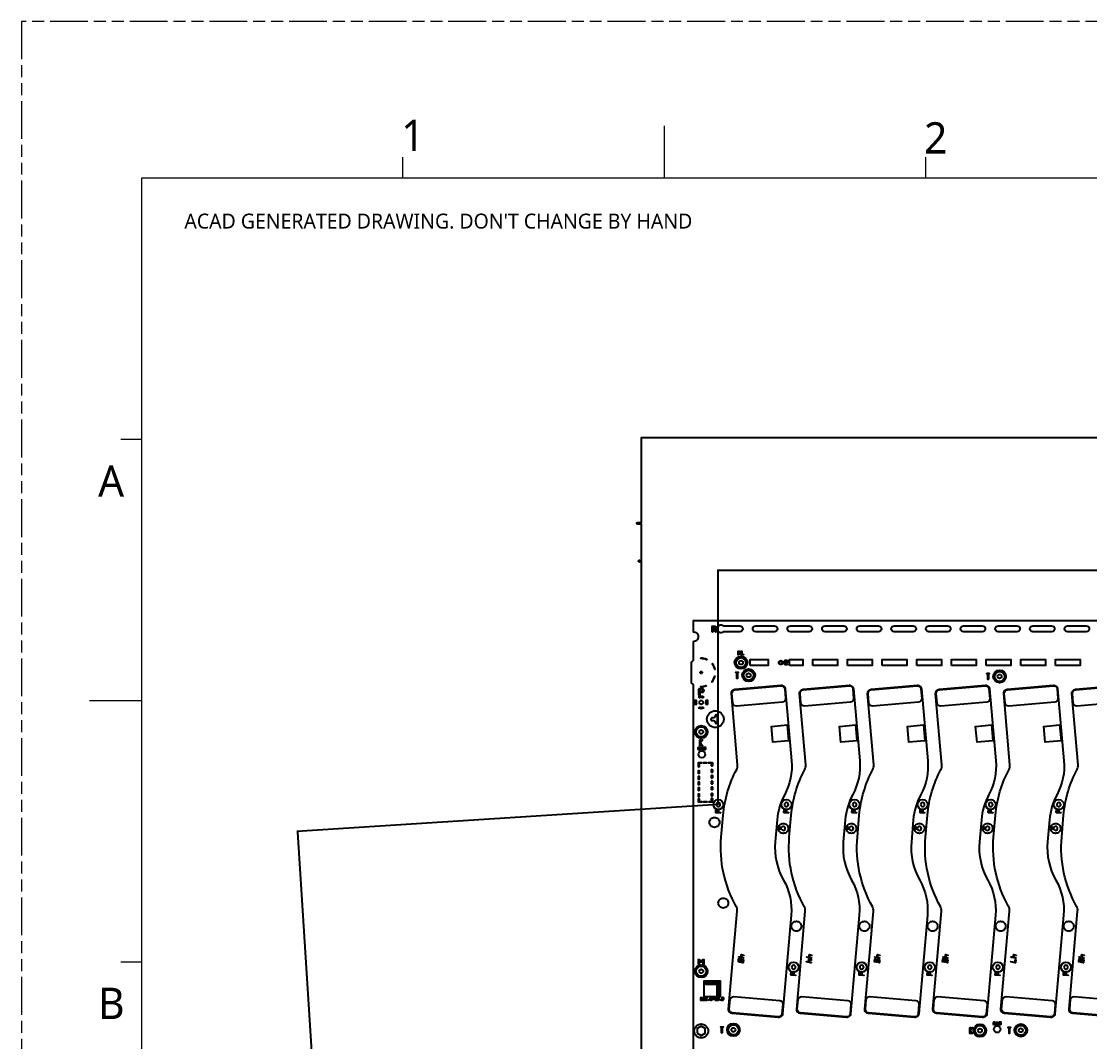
# Model space of a CAD drawing. Extents: x 2864 to 3941, y 2420 to 3182.
# Drawn here: x 2864.4 to 3132.7, y 2925.6 to 3181.8 of the extents above; entities that cross this region are included whole.
import ezdxf

# ---------------------------------------------------------------- set-up
doc = ezdxf.new("R2010")
doc.units = 0
doc.linetypes.add('PHANTOM', pattern=[29.5, 9.5, -1.5, 3, -1.5, 3, -1.5, 9.5])
doc.layers.get('0').update_dxf_attribs({"lineweight": 0})
doc.layers.get('Defpoints').update_dxf_attribs({"lineweight": 0})
for name, color, linetype in [('barcode-t', 6, 'Continuous'), ('OUTLINE', 1, 'Continuous'), ('susa-t', 2, 'Continuous'), ('ttr1_panel', 255, 'Continuous'), ('鵬鼎', 5, 'Continuous')]:
    doc.layers.add(name, color=color, linetype=linetype)
doc.layers.add('備註', color=1, linetype='Continuous', lineweight=0)
doc.layers.add('尺寸線', color=3, linetype='Continuous', lineweight=0)
doc.styles.get("Standard").update_dxf_attribs({"font": 'simplex.shx', "height": 2.7})
doc.dimstyles.get("Standard").update_dxf_attribs({"dimtxt": 6, "dimasz": 0.18, "dimexe": 0.18, "dimexo": 0.0625, "dimgap": 0.09, "dimtad": 0, "dimtih": 1, "dimtoh": 1, "dimdec": 4, "dimzin": 0, "dimdsep": 46, "dimtxsty": 'Standard', "dimcen": 0.09, "dimadec": 0, "dimazin": 0, "dimtfac": 1, "dimtdec": 4, "dimtofl": 0, "dimtmove": 0, "dimatfit": 3, "dimfxl": 0, "dimtolj": 1, "dimtzin": 0, "dimarcsym": 0})

# ---------------------------------------------------------------- blocks, each defined once
blk = doc.blocks.new('*D1')
at = {"layer": 'Defpoints', "color": 0, "linetype": 'Continuous'}
for p in [(3039.46, 2985.09), (2933.79, 2978.33), (3058.56, 2686.4)]:
    blk.add_point(p, dxfattribs=at)
at = {"layer": '尺寸線', "color": 0, "linetype": 'Continuous', "lineweight": -2}
for p, q in [((3039.4, 2985.08), (2933.61, 2978.32)), ((2933.8, 2978.15), (2942.21, 2846.63)), ((2952.88, 2679.82), (2942.4, 2843.75)), ((3058.5, 2686.39), (2952.71, 2679.63))]:
    blk.add_line(p, q, dxfattribs=at)
at = {"layer": '尺寸線', "color": 0, "linetype": 'Continuous'}
for points in [[(2933.83, 2978.16), (2933.77, 2978.15), (2933.79, 2978.33)], [(2952.85, 2679.82), (2952.91, 2679.82), (2952.89, 2679.64)]]:
    blk.add_solid(points, dxfattribs=at)
at = {"layer": '尺寸線', "color": 0, "linetype": 'Continuous', "insert": (2942.3, 2845.19), "char_height": 2.7, "attachment_point": 5}
blk.add_mtext('\\A1;299.3021', dxfattribs=at)
blk = doc.blocks.new('*D7')
at = {"layer": 'Defpoints', "color": 0, "linetype": 'Continuous'}
for p in [(3261.76, 3043.94), (3039.46, 2985.09), (3261.76, 2985.09)]:
    blk.add_point(p, dxfattribs=at)
at = {"layer": '尺寸線', "color": 0, "linetype": 'Continuous', "lineweight": -2}
for p, q in [((3039.46, 2985.15), (3039.46, 3044.12)), ((3039.64, 3043.94), (3141.27, 3043.94)), ((3261.58, 3043.94), (3159.96, 3043.94)), ((3261.76, 2985.15), (3261.76, 3044.12))]:
    blk.add_line(p, q, dxfattribs=at)
at = {"layer": '尺寸線', "color": 0, "linetype": 'Continuous'}
for points in [[(3039.64, 3043.97), (3039.64, 3043.91), (3039.46, 3043.94)], [(3261.58, 3043.91), (3261.58, 3043.97), (3261.76, 3043.94)]]:
    blk.add_solid(points, dxfattribs=at)
at = {"layer": '尺寸線', "color": 0, "linetype": 'Continuous', "insert": (3150.61, 3043.94), "char_height": 2.7, "attachment_point": 5}
blk.add_mtext('\\A1;222.3000', dxfattribs=at)

msp = doc.modelspace()

# ---------------------------------------------------------------- linework, layer by layer
at = {"lineweight": 0}
for p, q in [((3025.90574, 3142.38933), (3025.90574, 3155.51673)), ((2960.26874, 3142.38933), (2960.26874, 3147.64029)), ((3091.54274, 3142.38933), (3091.54274, 3147.64029)), ((3908.06702, 3142.38933), (2894.63174, 3142.38933)), ((2894.63174, 3142.38933), (2894.63174, 2441.38617)), ((2894.63174, 3076.75233), (2889.38078, 3076.75233)), ((2894.63174, 3011.11533), (2881.50434, 3011.11533)), ((2894.63174, 2945.47833), (2889.38078, 2945.47833))]:
    msp.add_line(p, q, dxfattribs=at)
at = {"layer": 'barcode-t', "linetype": 'Continuous'}
for points in [[(3056.77173, 3005.0806), (3057.12019, 3001.09578), (3053.13562, 3000.7473), (3052.78691, 3004.73214)], [(3073.87173, 3005.0806), (3074.22019, 3001.09578), (3070.23562, 3000.7473), (3069.88691, 3004.73214)], [(3090.97173, 3005.0806), (3091.32019, 3001.09578), (3087.33562, 3000.7473), (3086.98691, 3004.73214)], [(3108.07173, 3005.0806), (3108.42019, 3001.09578), (3104.43562, 3000.7473), (3104.08691, 3004.73214)], [(3125.17173, 3005.0806), (3125.52019, 3001.09578), (3121.53562, 3000.7473), (3121.18691, 3004.73214)]]:
    msp.add_lwpolyline(points, close=True, dxfattribs=at)
at = {"layer": 'susa-t', "linetype": 'Continuous'}
for points in [[(3043.09081, 3010.58602), (3042.88058, 3012.97716, -0.414115), (3043.65289, 3013.89811), (3055.2087, 3014.91285, -0.414217), (3056.12965, 3014.14054), (3056.33963, 3011.74942, -0.41404), (3055.56732, 3010.82847), (3044.01176, 3009.81371, -0.414215)], [(3060.19081, 3010.58602), (3059.98058, 3012.97716, -0.414115), (3060.75289, 3013.89811), (3072.3087, 3014.91285, -0.414217), (3073.22965, 3014.14054), (3073.43963, 3011.74942, -0.41404), (3072.66732, 3010.82847), (3061.11176, 3009.81371, -0.414215)], [(3077.29081, 3010.58602), (3077.08058, 3012.97716, -0.414115), (3077.85289, 3013.89811), (3089.4087, 3014.91285, -0.414217), (3090.32965, 3014.14054), (3090.53963, 3011.74942, -0.41404), (3089.76732, 3010.82847), (3078.21176, 3009.81371, -0.414215)], [(3094.39081, 3010.58602), (3094.18058, 3012.97716, -0.414115), (3094.95289, 3013.89811), (3106.5087, 3014.91285, -0.414217), (3107.42965, 3014.14054), (3107.63963, 3011.74942, -0.41404), (3106.86732, 3010.82847), (3095.31176, 3009.81371, -0.414215)], [(3111.49081, 3010.58602), (3111.28058, 3012.97716, -0.414115), (3112.05289, 3013.89811), (3123.6087, 3014.91285, -0.414217), (3124.52965, 3014.14054), (3124.73963, 3011.74942, -0.41404), (3123.96732, 3010.82847), (3112.41176, 3009.81371, -0.414215)], [(3128.59081, 3010.58602), (3128.38058, 3012.97716, -0.414115), (3129.15289, 3013.89811), (3140.7087, 3014.91285, -0.414217), (3141.62965, 3014.14054), (3141.83963, 3011.74942, -0.41404), (3141.06732, 3010.82847), (3129.51176, 3009.81371, -0.414215)], [(3055.65615, 2934.93773), (3055.44695, 2932.54656, -0.414215), (3054.52623, 2931.77398), (3042.97019, 2932.78501, -0.414216), (3042.19761, 2933.70573), (3042.40681, 2936.09689, -0.414044), (3043.32754, 2936.86947), (3054.88357, 2935.85845, -0.414219)], [(3072.75615, 2934.93773), (3072.54695, 2932.54656, -0.414215), (3071.62623, 2931.77398), (3060.07019, 2932.78501, -0.414216), (3059.29761, 2933.70573), (3059.50681, 2936.09689, -0.414044), (3060.42754, 2936.86947), (3071.98357, 2935.85845, -0.414219)], [(3089.85615, 2934.93773), (3089.64695, 2932.54656, -0.414215), (3088.72623, 2931.77398), (3077.17019, 2932.78501, -0.414216), (3076.39761, 2933.70573), (3076.60681, 2936.09689, -0.414044), (3077.52754, 2936.86947), (3089.08357, 2935.85845, -0.414219)], [(3106.95615, 2934.93773), (3106.74695, 2932.54656, -0.414215), (3105.82623, 2931.77398), (3094.27019, 2932.78501, -0.414216), (3093.49761, 2933.70573), (3093.70681, 2936.09689, -0.414044), (3094.62754, 2936.86947), (3106.18357, 2935.85845, -0.414219)], [(3124.05615, 2934.93773), (3123.84695, 2932.54656, -0.414215), (3122.92623, 2931.77398), (3111.37019, 2932.78501, -0.414216), (3110.59761, 2933.70573), (3110.80681, 2936.09689, -0.414044), (3111.72754, 2936.86947), (3123.28357, 2935.85845, -0.414219)], [(3141.15615, 2934.93773), (3140.94695, 2932.54656, -0.414215), (3140.02623, 2931.77398), (3128.47019, 2932.78501, -0.414216), (3127.69761, 2933.70573), (3127.90681, 2936.09689, -0.414044), (3128.82754, 2936.86947), (3140.38357, 2935.85845, -0.414219)]]:
    msp.add_lwpolyline(points, format="xyb", close=True, dxfattribs=at)
at = {"layer": 'ttr1_panel'}
for p, q in [((3036.60103, 3010.04528), (3036.33444, 3010.31186)), ((3037.57783, 2936.39501), (3037.49908, 2936.24625)), ((3038.77783, 2936.39501), (3038.69908, 2936.24625))]:
    msp.add_line(p, q, dxfattribs=at)
at = {"layer": 'ttr1_panel', "linetype": 'Continuous'}
for points in [[(3019.16107, 2615.54278, -1), (3019.16107, 2615.94278), (3020.16107, 2615.94278), (3020.16107, 2640.24278), (3020.16107, 2835.54278), (3019.16107, 2835.54278, -1), (3019.16107, 2835.94278), (3020.16107, 2835.94278), (3020.16107, 3031.24278), (3020.16107, 3055.54278), (3019.16107, 3055.54278, -1), (3019.16107, 3055.94278), (3020.16107, 3055.94278), (3020.16107, 3077.24278), (3033.16107, 3077.24278), (3287.16107, 3077.24278), (3300.16107, 3077.24278), (3300.16107, 3055.94278), (3301.16107, 3055.94278, -1), (3301.16107, 3055.54278), (3300.16107, 3055.54278), (3300.16107, 3031.24278)], [(3287.16107, 2901.90608), (3287.16107, 2928.24278), (3287.16107, 3015.24945, 0.044688), (3287.66107, 3015.65241), (3287.66107, 3020.83314, 0.044688), (3287.16107, 3021.2361), (3287.16107, 3025.99278, -0.414215), (3285.91107, 3027.24278, -0.414215), (3287.16107, 3028.49278), (3287.16107, 3031.24278), (3033.16107, 3031.24278), (3033.16107, 3028.49278, -0.414215), (3034.41107, 3027.24278, -0.414215), (3033.16107, 3025.99278), (3033.16107, 3021.2361, 0.044688), (3032.66107, 3020.83314), (3032.66107, 3015.65241, 0.044688), (3033.16107, 3015.24945), (3033.16107, 2838.7361, 0.044688)], [(3037.87707, 3028.53985), (3037.87707, 3029.16071), (3037.87707, 3029.78157, -0.414226), (3038.00207, 3029.90657), (3038.62293, 3029.90657, -0.200077), (3038.7117, 3029.86957), (3038.91788, 3029.66339, -0.200077), (3038.95488, 3029.57461), (3038.95488, 3029.36766, -0.200077), (3038.91788, 3029.27889), (3038.7117, 3029.07271, -0.200077), (3038.62293, 3029.03571), (3038.5108, 3029.03571)], [(3038.5108, 3029.03571), (3038.91827, 3028.62823, -1), (3038.7415, 3028.45146), (3038.15725, 3029.03571), (3038.12707, 3029.03571), (3038.12707, 3028.53985, -1), (3037.87707, 3028.53985)], [(3036.56951, 3021.55582, -1), (3036.53039, 3021.46379, 0.104909), (3035.10462, 3021.74233, -1), (3035.10301, 3021.84231)], [(3038.669, 3019.05172, -1), (3038.57156, 3019.02925, 0.106282), (3037.94699, 3020.36142)], [(3037.83063, 3015.97929, 0.111014), (3038.54251, 3017.33952, -1), (3038.63912, 3017.31371)], [(3033.7211, 3011.44028), (3033.98769, 3011.17369, 0.088223), (3033.91107, 3010.74278, 0.088221), (3033.98769, 3010.31186), (3033.7211, 3010.04528)], [(3034.46356, 3012.18274, -0.113254), (3035.16107, 3012.34278, -0.113254), (3035.85857, 3012.18274)], [(3035.85857, 3012.18274), (3035.59198, 3011.91615, 0.088223), (3035.16107, 3011.99278, 0.088221), (3034.73015, 3011.91615), (3034.46356, 3012.18274)], [(3036.33444, 3010.31186, 0.088223), (3036.41107, 3010.74278, 0.088221), (3036.33444, 3011.17369), (3036.60103, 3011.44028)], [(3036.60103, 3011.44028, -0.113254), (3036.76107, 3010.74278, -0.113254), (3036.60103, 3010.04528)], [(3034.46356, 3009.30282), (3034.73015, 3009.5694, 0.088223), (3035.16107, 3009.49278, 0.088221), (3035.59198, 3009.5694), (3035.85857, 3009.30282)], [(3035.85857, 3009.30282, -0.113255), (3035.16107, 3009.14278, -0.113253), (3034.46356, 3009.30282)], [(3034.85025, 2999.88105), (3034.85025, 3001.32145, -1), (3035.00025, 3001.32145), (3035.00025, 3000.8421)], [(3035.00025, 3000.3604), (3035.00025, 2999.88105, -1), (3034.85025, 2999.88105)], [(3035.00025, 3000.8421), (3035.3602, 3001.36403, -1), (3035.48368, 3001.27887), (3035.01636, 3000.60125), (3035.48368, 2999.92363, -1), (3035.3602, 2999.83847), (3035.00025, 3000.3604)], [(3035.271, 2999.34114), (3035.25702, 2999.32715, -1), (3035.18631, 2999.39786)], [(3035.321, 2998.81582), (3035.22166, 2998.81582, -1), (3035.22166, 2998.91582), (3035.271, 2998.91582), (3035.271, 2999.34114)], [(3035.18631, 2999.39786), (3035.28549, 2999.49705, -0.669786), (3035.371, 2999.46185), (3035.371, 2998.91582), (3035.42034, 2998.91582, -1), (3035.42034, 2998.81582), (3035.321, 2998.81582)], [(3034.46744, 2945.1054), (3034.46744, 2946.09878, -0.63678), (3034.63165, 2946.17544), (3035.16346, 2945.73226), (3035.69528, 2946.17544, -0.63678), (3035.85949, 2946.09878), (3035.85949, 2945.1054, -1), (3035.65949, 2945.1054), (3035.65949, 2945.88527)], [(3034.66744, 2945.88527), (3034.66744, 2945.1054, -1), (3034.46744, 2945.1054)], [(3035.65949, 2945.88527), (3035.22748, 2945.52527, -0.362064), (3035.09945, 2945.52527), (3034.66744, 2945.88527)], [(3035.15836, 2935.90108), (3035.07889, 2935.90108, -1), (3035.07889, 2936.02108), (3035.09836, 2936.02108), (3035.09836, 2936.46724, -0.727583), (3035.02988, 2936.5586)], [(3035.02988, 2936.5586), (3035.10914, 2936.67089, -0.734049), (3035.21836, 2936.63658), (3035.21836, 2936.02108), (3035.23783, 2936.02108, -1), (3035.23783, 2935.90108), (3035.15836, 2935.90108)], [(3036.29397, 2936.02108), (3036.5173, 2936.02108, -1), (3036.5173, 2935.90108), (3036.1997, 2935.90108, -0.551305), (3036.14513, 2935.98663)], [(3036.14513, 2935.98663), (3036.30407, 2936.32438, -0.291832), (3036.35864, 2936.35883), (3036.40675, 2936.35883), (3036.4573, 2936.43046), (3036.4573, 2936.50495), (3036.40675, 2936.57658), (3036.30998, 2936.57658), (3036.24844, 2936.4894, -1), (3036.15041, 2936.5586), (3036.22967, 2936.67089, -0.245285), (3036.27889, 2936.69658), (3036.43783, 2936.69658, -0.245298), (3036.48705, 2936.67089), (3036.56612, 2936.55889, -0.156461), (3036.5773, 2936.524), (3036.5773, 2936.41141, -0.156474), (3036.56612, 2936.37652), (3036.48705, 2936.26452, -0.245285), (3036.43783, 2936.23883), (3036.39644, 2936.23883), (3036.29397, 2936.02108)], [(3039.13942, 2936.41141), (3039.13942, 2936.524, -0.156474), (3039.15061, 2936.55889), (3039.22967, 2936.67089, -0.245285), (3039.27889, 2936.69658), (3039.43783, 2936.69658, -0.245298), (3039.48705, 2936.67089), (3039.56612, 2936.55889, -0.156461), (3039.5773, 2936.524), (3039.5773, 2936.29883)], [(3039.5773, 2936.29883), (3039.5773, 2936.18625, -0.156474), (3039.56612, 2936.15136), (3039.40758, 2935.92677, -0.245285), (3039.35836, 2935.90108), (3039.19942, 2935.90108, -1), (3039.19942, 2936.02108), (3039.32728, 2936.02108), (3039.4573, 2936.20529), (3039.4573, 2936.23883), (3039.27889, 2936.23883, -0.245298), (3039.22967, 2936.26452), (3039.15061, 2936.37652, -0.156461), (3039.13942, 2936.41141)], [(3040.33942, 2936.41141), (3040.33942, 2936.524, -0.156474), (3040.35061, 2936.55889), (3040.42967, 2936.67089, -0.245285), (3040.47889, 2936.69658), (3040.63783, 2936.69658, -0.245298), (3040.68705, 2936.67089), (3040.76612, 2936.55889, -0.156461), (3040.7773, 2936.524), (3040.7773, 2936.29883)], [(3040.7773, 2936.29883), (3040.7773, 2936.18625, -0.156474), (3040.76612, 2936.15136), (3040.60758, 2935.92677, -0.245285), (3040.55836, 2935.90108), (3040.39942, 2935.90108, -1), (3040.39942, 2936.02108), (3040.52728, 2936.02108), (3040.6573, 2936.20529), (3040.6573, 2936.23883), (3040.47889, 2936.23883, -0.245298), (3040.42967, 2936.26452), (3040.35061, 2936.37652, -0.156461), (3040.33942, 2936.41141)], [(3109.43847, 2930.31605), (3109.42449, 2930.30206, -1), (3109.35378, 2930.37277)], [(3109.48847, 2929.79073), (3109.38913, 2929.79073, -1), (3109.38913, 2929.89073), (3109.43847, 2929.89073), (3109.43847, 2930.31605)], [(3109.35378, 2930.37277), (3109.45296, 2930.47196, -0.669786), (3109.53847, 2930.43676), (3109.53847, 2929.89073), (3109.58781, 2929.89073, -1), (3109.58781, 2929.79073), (3109.48847, 2929.79073)], [(3102.64704, 2927.6173), (3102.64704, 2929.0577, -1), (3102.79704, 2929.0577), (3102.79704, 2928.57835)], [(3102.79704, 2928.09664), (3102.79704, 2927.6173, -1), (3102.64704, 2927.6173)], [(3102.79704, 2928.57835), (3103.15699, 2929.10028, -1), (3103.28047, 2929.01512), (3102.81315, 2928.3375), (3103.28047, 2927.65988, -1), (3103.15699, 2927.57472), (3102.79704, 2928.09664)]]:
    msp.add_lwpolyline(points, format="xyb", dxfattribs=at)
for points in [[(3019.41107, 3046.24278, -0.414222), (3019.66107, 3046.49278, -0.414222), (3019.91107, 3046.24278, -0.414222), (3019.66107, 3045.99278, -0.414222)], [(3039.16107, 3029.24278, -0.414216), (3040.16107, 3030.24278, -0.182679), (3040.8225, 3029.99278), (3044.86107, 3029.99278, -1), (3044.86107, 3028.49278), (3040.8225, 3028.49278, -0.182679), (3040.16107, 3028.24278, -0.414216)], [(3048.86107, 3028.49278, -1), (3048.86107, 3029.99278), (3053.56107, 3029.99278, -1), (3053.56107, 3028.49278)], [(3057.56107, 3028.49278, -1), (3057.56107, 3029.99278), (3062.26107, 3029.99278, -1), (3062.26107, 3028.49278)], [(3066.26107, 3028.49278, -1), (3066.26107, 3029.99278), (3070.96107, 3029.99278, -1), (3070.96107, 3028.49278)], [(3074.96107, 3028.49278, -1), (3074.96107, 3029.99278), (3079.66107, 3029.99278, -1), (3079.66107, 3028.49278)], [(3083.66107, 3028.49278, -1), (3083.66107, 3029.99278), (3088.36107, 3029.99278, -1), (3088.36107, 3028.49278)], [(3092.36107, 3028.49278, -1), (3092.36107, 3029.99278), (3097.06107, 3029.99278, -1), (3097.06107, 3028.49278)], [(3101.06107, 3028.49278, -1), (3101.06107, 3029.99278), (3105.76107, 3029.99278, -1), (3105.76107, 3028.49278)], [(3109.76107, 3028.49278, -1), (3109.76107, 3029.99278), (3114.46107, 3029.99278, -1), (3114.46107, 3028.49278)], [(3118.46107, 3028.49278, -1), (3118.46107, 3029.99278), (3123.16107, 3029.99278, -1), (3123.16107, 3028.49278)], [(3127.16107, 3028.49278, -1), (3127.16107, 3029.99278), (3131.86107, 3029.99278, -1), (3131.86107, 3028.49278)], [(3044.43414, 3022.72636), (3044.43414, 3023.15351), (3044.43414, 3023.58066, -0.414239), (3044.50414, 3023.65066), (3044.83162, 3023.65066, -0.234442), (3044.88748, 3023.62328), (3044.99675, 3023.48089, -0.166397), (3045.01122, 3023.43794), (3045.01122, 3023.29622, -0.166398), (3044.99675, 3023.25327), (3044.88748, 3023.11089, -0.234442), (3044.83162, 3023.08351), (3044.57414, 3023.08351), (3044.57414, 3022.72636, -1)], [(3045.23414, 3022.72636), (3045.23414, 3023.58066, -1), (3045.37414, 3023.58066), (3045.37414, 3022.79636), (3045.74122, 3022.79636, -1), (3045.74122, 3022.65636), (3045.30414, 3022.65636, -0.414239)], [(3044.66107, 3020.74278, -0.414217), (3045.16107, 3021.24278, -0.414217), (3045.66107, 3020.74278, -0.414217), (3045.16107, 3020.24278, -0.414217)], [(3055.93548, 3020.52747), (3055.93548, 3020.76235), (3055.93548, 3020.99723, -0.190123), (3055.95956, 3021.05873), (3056.17811, 3021.29382, -0.209079), (3056.24424, 3021.32255), (3056.68089, 3021.32255, -0.209079), (3056.74703, 3021.29382), (3056.96557, 3021.05873, -0.394811), (3056.96519, 3020.93577), (3056.74737, 3020.70145, -0.209905), (3056.68111, 3020.67235), (3056.11548, 3020.67235), (3056.11548, 3020.56262), (3056.28324, 3020.38215), (3056.68111, 3020.38215, -1), (3056.68111, 3020.20215), (3056.24424, 3020.20215, -0.209079), (3056.17811, 3020.23087), (3055.95956, 3020.46597, -0.190123)], [(3034.91107, 3018.24278, -0.414222), (3035.16107, 3018.49278, -0.414222), (3035.41107, 3018.24278, -0.414222), (3035.16107, 3017.99278, -0.414222)], [(3043.93814, 3018.20621, -1), (3043.93814, 3018.35621), (3044.18648, 3018.35621), (3044.43483, 3018.35621, -1), (3044.43483, 3018.20621), (3044.26148, 3018.20621), (3044.26148, 3016.84082, -1), (3044.11148, 3016.84082), (3044.11148, 3018.20621)], [(3046.57716, 3017.5663, -0.414217), (3047.07716, 3018.0663, -0.414217), (3047.57716, 3017.5663, -0.414217), (3047.07716, 3017.0663, -0.414217)], [(3106.96624, 3017.91511, -1), (3106.96624, 3018.06511), (3107.21458, 3018.06511), (3107.46293, 3018.06511, -1), (3107.46293, 3017.91511), (3107.28958, 3017.91511), (3107.28958, 3016.54971, -1), (3107.13958, 3016.54971), (3107.13958, 3017.91511)], [(3109.60526, 3017.27519, -0.414217), (3110.10526, 3017.77519, -0.414217), (3110.60526, 3017.27519, -0.414217), (3110.10526, 3016.77519, -0.414217)], [(3034.60532, 3012.59597), (3034.60532, 3013.34527), (3034.60532, 3014.09457, -0.414226), (3034.73032, 3014.21957), (3035.48216, 3014.21957, -0.235848), (3035.58209, 3014.16966), (3035.7697, 3013.92121, -0.163746), (3035.79512, 3013.84565), (3035.79512, 3013.59419, -0.163734), (3035.7697, 3013.51863), (3035.58209, 3013.27018, -0.23584), (3035.48216, 3013.22027), (3034.85532, 3013.22027), (3034.85532, 3012.59597, -1)], [(3035.0982, 3014.64333, -1), (3035.09994, 3014.74332, 0.091818), (3036.35717, 3014.95351, -1), (3036.39134, 3014.85953, -0.091818)], [(3040.19091, 2976.92996), (3040.67025, 2982.40889, -0.100411), (3044.07449, 2993.92485, 0.144694), (3044.29998, 2995.03609), (3042.73128, 3012.96404, -0.414156), (3043.64037, 3014.04733), (3055.1962, 3015.05851, -0.414232), (3056.27956, 3014.14954), (3057.86107, 2996.0735, -0.145892), (3056.12596, 2987.62167, 0.101585), (3054.21843, 2981.22358), (3053.73908, 2975.74465, 0.152268), (3055.847, 2966.09038, -0.152268), (3057.76405, 2957.30874), (3055.59649, 2932.53348, -0.414215), (3054.51315, 2931.62444), (3042.95736, 2932.63544, -0.414215), (3042.04832, 2933.71879), (3044.20235, 2958.33945, 0.151039), (3043.95329, 2959.49407, -0.151026)], [(3057.29091, 2976.92996), (3057.77025, 2982.40889, -0.100411), (3061.17449, 2993.92485, 0.144694), (3061.39998, 2995.03609), (3059.83128, 3012.96404, -0.414156), (3060.74037, 3014.04733), (3072.2962, 3015.05851, -0.414232), (3073.37956, 3014.14954), (3074.96107, 2996.0735, -0.145892), (3073.22596, 2987.62167, 0.101585), (3071.31843, 2981.22358), (3070.83908, 2975.74465, 0.152268), (3072.947, 2966.09038, -0.152268), (3074.86405, 2957.30874), (3072.69649, 2932.53348, -0.414215), (3071.61315, 2931.62444), (3060.05736, 2932.63544, -0.414215), (3059.14832, 2933.71879), (3061.30235, 2958.33945, 0.151039), (3061.05329, 2959.49407, -0.151026)], [(3074.39091, 2976.92996), (3074.87025, 2982.40889, -0.100411), (3078.27449, 2993.92485, 0.144694), (3078.49998, 2995.03609), (3076.93128, 3012.96404, -0.414156), (3077.84037, 3014.04733), (3089.3962, 3015.05851, -0.414232), (3090.47956, 3014.14954), (3092.06107, 2996.0735, -0.145892), (3090.32596, 2987.62167, 0.101585), (3088.41843, 2981.22358), (3087.93908, 2975.74465, 0.152268), (3090.047, 2966.09038, -0.152268), (3091.96405, 2957.30874), (3089.79649, 2932.53348, -0.414215), (3088.71315, 2931.62444), (3077.15736, 2932.63544, -0.414215), (3076.24832, 2933.71879), (3078.40235, 2958.33945, 0.151039), (3078.15329, 2959.49407, -0.151026)], [(3091.49091, 2976.92996), (3091.97025, 2982.40889, -0.100411), (3095.37449, 2993.92485, 0.144694), (3095.59998, 2995.03609), (3094.03128, 3012.96404, -0.414156), (3094.94037, 3014.04733), (3106.4962, 3015.05851, -0.414232), (3107.57956, 3014.14954), (3109.16107, 2996.0735, -0.145892), (3107.42596, 2987.62167, 0.101585), (3105.51843, 2981.22358), (3105.03908, 2975.74465, 0.152268), (3107.147, 2966.09038, -0.152268), (3109.06405, 2957.30874), (3106.89649, 2932.53348, -0.414215), (3105.81315, 2931.62444), (3094.25736, 2932.63544, -0.414215), (3093.34832, 2933.71879), (3095.50235, 2958.33945, 0.151039), (3095.25329, 2959.49407, -0.151026)], [(3108.59091, 2976.92996), (3109.07025, 2982.40889, -0.100411), (3112.47449, 2993.92485, 0.144694), (3112.69998, 2995.03609), (3111.13128, 3012.96404, -0.414156), (3112.04037, 3014.04733), (3123.5962, 3015.05851, -0.414232), (3124.67956, 3014.14954), (3126.26107, 2996.0735, -0.145892), (3124.52596, 2987.62167, 0.101585), (3122.61843, 2981.22358), (3122.13908, 2975.74465, 0.152268), (3124.247, 2966.09038, -0.152268), (3126.16405, 2957.30874), (3123.99649, 2932.53348, -0.414215), (3122.91315, 2931.62444), (3111.35736, 2932.63544, -0.414215), (3110.44832, 2933.71879), (3112.60235, 2958.33945, 0.151039), (3112.35329, 2959.49407, -0.151026)], [(3125.69091, 2976.92996), (3126.17025, 2982.40889, -0.100411), (3129.57449, 2993.92485, 0.144694), (3129.79998, 2995.03609), (3128.23128, 3012.96404, -0.414156), (3129.14037, 3014.04733), (3140.6962, 3015.05851, -0.414232), (3141.77956, 3014.14954), (3143.36107, 2996.0735, -0.145892), (3141.62596, 2987.62167, 0.101585), (3139.71843, 2981.22358), (3139.23908, 2975.74465, 0.152268), (3141.347, 2966.09038, -0.152268), (3143.26405, 2957.30874), (3141.09649, 2932.53348, -0.414215), (3140.01315, 2931.62444), (3128.45736, 2932.63544, -0.414215), (3127.54832, 2933.71879), (3129.70235, 2958.33945, 0.151039), (3129.45329, 2959.49407, -0.151026)], [(3034.66107, 3010.74278, -0.414217), (3035.16107, 3011.24278, -0.414217), (3035.66107, 3010.74278, -0.414217), (3035.16107, 3010.24278, -0.414217)], [(3036.615, 3006.53252, -0.414215), (3038.715, 3008.63252, -0.414215), (3040.815, 3006.53252, -0.414215), (3038.715, 3004.43252, -0.414215)], [(3037.865, 3006.23252), (3038.165, 3006.23252, -0.414217), (3038.665, 3005.73252, 1), (3039.265, 3005.73252), (3039.265, 3007.33252, 1), (3038.665, 3007.33252, -0.414217), (3038.165, 3006.83252), (3037.865, 3006.83252, 1)], [(3034.66107, 3003.34278, -0.414217), (3035.16107, 3003.84278, -0.414217), (3035.66107, 3003.34278, -0.414217), (3035.16107, 3002.84278, -0.414217)], [(3034.37232, 2998.96516), (3034.37232, 2999.36251, -0.200121), (3034.38712, 2999.39802), (3034.48615, 2999.49705, -0.200121), (3034.52166, 2999.51185), (3034.72034, 2999.51185, -0.200121), (3034.75585, 2999.49705), (3034.85503, 2999.39786, -1), (3034.78432, 2999.32715), (3034.69963, 2999.41185), (3034.54237, 2999.41185), (3034.47232, 2999.3418), (3034.47232, 2998.98587), (3034.54237, 2998.91582), (3034.69963, 2998.91582), (3034.78432, 2999.00051, -1), (3034.85503, 2998.9298), (3034.75585, 2998.83062, -0.200121), (3034.72034, 2998.81582), (3034.52166, 2998.81582, -0.200121), (3034.48615, 2998.83062), (3034.38712, 2998.92965, -0.200121)], [(3035.77232, 2999.26317), (3035.77232, 2999.46185, -0.414253), (3035.82232, 2999.51185), (3036.21967, 2999.51185, -1), (3036.21967, 2999.41185), (3035.87232, 2999.41185), (3035.87232, 2999.31317), (3036.12034, 2999.31317, -0.200121), (3036.15585, 2999.29837), (3036.25487, 2999.19934, -0.200121), (3036.26967, 2999.16383), (3036.26967, 2998.96516, -0.200121), (3036.25487, 2998.92965), (3036.15585, 2998.83062, -0.200121), (3036.12034, 2998.81582), (3035.92166, 2998.81582, -0.200121), (3035.88615, 2998.83062), (3035.78697, 2998.9298, -1), (3035.85768, 2999.00051), (3035.94237, 2998.91582), (3036.09963, 2998.91582), (3036.16967, 2998.98587), (3036.16967, 2999.14312), (3036.09963, 2999.21317), (3035.82232, 2999.21317, -0.414253)], [(3034.46575, 2997.69918, -0.414215), (3035.31575, 2998.54918, -0.414215), (3036.16575, 2997.69918, -0.414215), (3035.31575, 2996.84918, -0.414215)], [(3034.47271, 2994.60131), (3034.47271, 2995.56689, -0.414228), (3034.57271, 2995.66689), (3035.20821, 2995.66689, -1), (3035.20821, 2995.46689), (3034.67271, 2995.46689), (3034.67271, 2994.60131, -1)], [(3035.78435, 2995.46689, -1), (3035.78435, 2995.66689), (3036.38435, 2995.66689, -1), (3036.38435, 2995.46689)], [(3037.06746, 2995.46689, -1), (3037.06746, 2995.66689), (3037.87271, 2995.66689, -0.414228), (3037.97271, 2995.56689), (3037.97271, 2994.83445, -1), (3037.77271, 2994.83445), (3037.77271, 2995.46689)], [(3034.47271, 2992.95321), (3034.47271, 2993.57121, -1), (3034.67271, 2993.57121), (3034.67271, 2992.95321, -1)], [(3034.47271, 2991.49921), (3034.47271, 2992.11721, -1), (3034.67271, 2992.11721), (3034.67271, 2991.49921, -1)], [(3037.77271, 2993.22545), (3037.77271, 2993.84345, -1), (3037.97271, 2993.84345), (3037.97271, 2993.22545, -1)], [(3037.77271, 2991.77145), (3037.77271, 2992.38945, -1), (3037.97271, 2992.38945), (3037.97271, 2991.77145, -1)], [(3034.47271, 2990.11449), (3034.47271, 2990.73249, -1), (3034.67271, 2990.73249), (3034.67271, 2990.11449, -1)], [(3034.47271, 2988.6674), (3034.47271, 2989.2854, -1), (3034.67271, 2989.2854), (3034.67271, 2988.6674, -1)], [(3037.77271, 2990.3129), (3037.77271, 2990.9309, -1), (3037.97271, 2990.9309), (3037.97271, 2990.3129, -1)], [(3037.77271, 2988.86311), (3037.77271, 2989.48111, -1), (3037.97271, 2989.48111), (3037.97271, 2988.86311, -1)], [(3034.47271, 2987.08511), (3034.47271, 2987.70311, -1), (3034.67271, 2987.70311), (3034.67271, 2987.08511, -1)], [(3034.47271, 2985.76689), (3034.47271, 2986.45495, -1), (3034.67271, 2986.45495), (3034.67271, 2985.86689), (3035.28904, 2985.86689, -1), (3035.28904, 2985.66689), (3034.57271, 2985.66689, -0.414228)], [(3037.21297, 2985.66689, -1), (3037.21297, 2985.86689), (3037.77271, 2985.86689), (3037.77271, 2986.65478, -1), (3037.97271, 2986.65478), (3037.97271, 2985.76689, -0.414228), (3037.87271, 2985.66689)], [(3037.77271, 2987.2721), (3037.77271, 2987.8901, -1), (3037.97271, 2987.8901), (3037.97271, 2987.2721, -1)], [(3035.90069, 2985.66689, -1), (3035.90069, 2985.86689), (3036.50069, 2985.86689, -1), (3036.50069, 2985.66689)], [(3038.81071, 2983.13134), (3038.87132, 2983.82406, -1), (3039.02075, 2983.81099), (3038.96668, 2983.19298), (3039.33679, 2983.1606), (3039.37571, 2983.60543, -1), (3039.52514, 2983.59235), (3039.48622, 2983.14753), (3039.93104, 2983.10861, -1), (3039.91797, 2982.95918), (3038.87889, 2983.05009, -0.414234)], [(3038.9633, 2985.08896, 0.414217), (3039.4633, 2984.58896, 0.414217), (3039.9633, 2985.08896, 0.414217), (3039.4633, 2985.58896, 0.414217)], [(3055.91071, 2983.13134), (3055.97132, 2983.82406, -1), (3056.12075, 2983.81099), (3056.06668, 2983.19298), (3056.43679, 2983.1606), (3056.47571, 2983.60543, -1), (3056.62514, 2983.59235), (3056.58622, 2983.14753), (3057.03104, 2983.10861, -1), (3057.01797, 2982.95918), (3055.97889, 2983.05009, -0.414234)], [(3056.0633, 2985.08896, 0.414217), (3056.5633, 2984.58896, 0.414217), (3057.0633, 2985.08896, 0.414217), (3056.5633, 2985.58896, 0.414217)], [(3073.01071, 2983.13134), (3073.07132, 2983.82406, -1), (3073.22075, 2983.81099), (3073.16668, 2983.19298), (3073.53679, 2983.1606), (3073.57571, 2983.60543, -1), (3073.72514, 2983.59235), (3073.68622, 2983.14753), (3074.13104, 2983.10861, -1), (3074.11797, 2982.95918), (3073.07889, 2983.05009, -0.414234)], [(3073.1633, 2985.08896, 0.414217), (3073.6633, 2984.58896, 0.414217), (3074.1633, 2985.08896, 0.414217), (3073.6633, 2985.58896, 0.414217)], [(3090.11071, 2983.13134), (3090.17132, 2983.82406, -1), (3090.32075, 2983.81099), (3090.26668, 2983.19298), (3090.63679, 2983.1606), (3090.67571, 2983.60543, -1), (3090.82514, 2983.59235), (3090.78622, 2983.14753), (3091.23104, 2983.10861, -1), (3091.21797, 2982.95918), (3090.17889, 2983.05009, -0.414234)], [(3090.2633, 2985.08896, 0.414217), (3090.7633, 2984.58896, 0.414217), (3091.2633, 2985.08896, 0.414217), (3090.7633, 2985.58896, 0.414217)], [(3107.21071, 2983.13134), (3107.27132, 2983.82406, -1), (3107.42075, 2983.81099), (3107.36668, 2983.19298), (3107.73679, 2983.1606), (3107.77571, 2983.60543, -1), (3107.92514, 2983.59235), (3107.88622, 2983.14753), (3108.33104, 2983.10861, -1), (3108.31797, 2982.95918), (3107.27889, 2983.05009, -0.414234)], [(3107.3633, 2985.08896, 0.414217), (3107.8633, 2984.58896, 0.414217), (3108.3633, 2985.08896, 0.414217), (3107.8633, 2985.58896, 0.414217)], [(3124.31071, 2983.13134), (3124.37132, 2983.82406, -1), (3124.52075, 2983.81099), (3124.46668, 2983.19298), (3124.83679, 2983.1606), (3124.87571, 2983.60543, -1), (3125.02514, 2983.59235), (3124.98622, 2983.14753), (3125.43104, 2983.10861, -1), (3125.41797, 2982.95918), (3124.37889, 2983.05009, -0.414234)], [(3124.4633, 2985.08896, 0.414217), (3124.9633, 2984.58896, 0.414217), (3125.4633, 2985.08896, 0.414217), (3124.9633, 2985.58896, 0.414217)], [(3037.2513, 2980.61952, -0.414215), (3038.5013, 2981.86952, -0.414215), (3039.7513, 2980.61952, -0.414215), (3038.5013, 2979.36952, -0.414215)], [(3054.52479, 2979.10286, -0.414215), (3055.77479, 2980.35286, -0.414215), (3057.02479, 2979.10286, -0.414215), (3055.77479, 2977.85286, -0.414215)], [(3054.8142, 2979.03632), (3055.28657, 2978.995, 0.351876), (3055.77479, 2978.60286, 0.414217), (3056.27479, 2979.10286, 0.414217), (3055.77479, 2979.60286, 0.303552), (3055.31271, 2979.29386), (3054.84034, 2979.33518)], [(3071.62479, 2979.10286, -0.414215), (3072.87479, 2980.35286, -0.414215), (3074.12479, 2979.10286, -0.414215), (3072.87479, 2977.85286, -0.414215)], [(3071.9142, 2979.03632), (3072.38657, 2978.995, 0.351876), (3072.87479, 2978.60286, 0.414217), (3073.37479, 2979.10286, 0.414217), (3072.87479, 2979.60286, 0.303552), (3072.41271, 2979.29386), (3071.94034, 2979.33518)], [(3088.72479, 2979.10286, -0.414215), (3089.97479, 2980.35286, -0.414215), (3091.22479, 2979.10286, -0.414215), (3089.97479, 2977.85286, -0.414215)], [(3089.0142, 2979.03632), (3089.48657, 2978.995, 0.351876), (3089.97479, 2978.60286, 0.414217), (3090.47479, 2979.10286, 0.414217), (3089.97479, 2979.60286, 0.303552), (3089.51271, 2979.29386), (3089.04034, 2979.33518)], [(3105.82479, 2979.10286, -0.414215), (3107.07479, 2980.35286, -0.414215), (3108.32479, 2979.10286, -0.414215), (3107.07479, 2977.85286, -0.414215)], [(3106.1142, 2979.03632), (3106.58657, 2978.995, 0.351876), (3107.07479, 2978.60286, 0.414217), (3107.57479, 2979.10286, 0.414217), (3107.07479, 2979.60286, 0.303552), (3106.61271, 2979.29386), (3106.14034, 2979.33518)], [(3122.92479, 2979.10286, -0.414215), (3124.17479, 2980.35286, -0.414215), (3125.42479, 2979.10286, -0.414215), (3124.17479, 2977.85286, -0.414215)], [(3123.2142, 2979.03632), (3123.68657, 2978.995, 0.351876), (3124.17479, 2978.60286, 0.414217), (3124.67479, 2979.10286, 0.414217), (3124.17479, 2979.60286, 0.303552), (3123.71271, 2979.29386), (3123.24034, 2979.33518)], [(3039.44274, 2960.36136, -0.414215), (3040.69274, 2961.61136, -0.414215), (3041.94274, 2960.36136, -0.414215), (3040.69274, 2959.11136, -0.414215)], [(3057.81587, 2954.53546, -0.414215), (3059.06587, 2955.78546, -0.414215), (3060.31587, 2954.53546, -0.414215), (3059.06587, 2953.28546, -0.414215)], [(3074.91587, 2954.53546, -0.414215), (3076.16587, 2955.78546, -0.414215), (3077.41587, 2954.53546, -0.414215), (3076.16587, 2953.28546, -0.414215)], [(3092.01587, 2954.53546, -0.414215), (3093.26587, 2955.78546, -0.414215), (3094.51587, 2954.53546, -0.414215), (3093.26587, 2953.28546, -0.414215)], [(3109.11587, 2954.53546, -0.414215), (3110.36587, 2955.78546, -0.414215), (3111.61587, 2954.53546, -0.414215), (3110.36587, 2953.28546, -0.414215)], [(3126.21587, 2954.53546, -0.414215), (3127.46587, 2955.78546, -0.414215), (3128.71587, 2954.53546, -0.414215), (3127.46587, 2953.28546, -0.414215)], [(3044.48928, 2945.64005), (3044.54737, 2946.30405, -1), (3044.6699, 2946.29333), (3044.61667, 2945.68486), (3045.04111, 2945.60526), (3045.09329, 2946.20167, -1), (3045.21582, 2946.19095), (3045.16259, 2945.58248), (3045.58703, 2945.50288), (3045.63921, 2946.09929, -1), (3045.76174, 2946.08857), (3045.70365, 2945.42457, -0.444356), (3045.63083, 2945.36952), (3044.53943, 2945.5742, -0.386813)], [(3044.63944, 2946.71988, -1), (3044.66211, 2946.84077), (3045.14134, 2946.75089), (3045.19352, 2947.3473, -0.444356), (3045.26634, 2947.40235), (3045.81204, 2947.30001, -1), (3045.78937, 2947.17912), (3045.31014, 2947.26899), (3045.26282, 2946.72811), (3045.75395, 2946.63601, -1), (3045.73128, 2946.51512)], [(3061.63921, 2945.57424, -1), (3061.66188, 2945.69513), (3062.14111, 2945.60526), (3062.19329, 2946.20167, -0.444356), (3062.26611, 2946.25671), (3062.81181, 2946.15437, -1), (3062.78914, 2946.03348), (3062.30991, 2946.12336), (3062.26259, 2945.58248), (3062.75372, 2945.49037, -1), (3062.73105, 2945.36948)], [(3061.73944, 2946.71988, -1), (3061.76211, 2946.84077), (3062.24134, 2946.75089), (3062.29352, 2947.3473, -0.444356), (3062.36634, 2947.40235), (3062.91204, 2947.30001, -1), (3062.88937, 2947.17912), (3062.41014, 2947.26899), (3062.36282, 2946.72811), (3062.85395, 2946.63601, -1), (3062.83128, 2946.51512)], [(3078.68928, 2945.64005), (3078.74737, 2946.30405, -1), (3078.8699, 2946.29333), (3078.81667, 2945.68486), (3079.24111, 2945.60526), (3079.29329, 2946.20167, -0.444356), (3079.36611, 2946.25671), (3079.91159, 2946.15441, -0.386813), (3079.96174, 2946.08857), (3079.90365, 2945.42457, -1), (3079.78112, 2945.43529), (3079.83435, 2946.04376), (3079.40991, 2946.12336), (3079.35773, 2945.52695, -0.444356), (3079.28491, 2945.4719), (3078.73943, 2945.5742, -0.386813)], [(3078.83944, 2946.71988, -1), (3078.86211, 2946.84077), (3079.34134, 2946.75089), (3079.39352, 2947.3473, -0.444356), (3079.46634, 2947.40235), (3080.01204, 2947.30001, -1), (3079.98937, 2947.17912), (3079.51014, 2947.26899), (3079.46282, 2946.72811), (3079.95395, 2946.63601, -1), (3079.93128, 2946.51512)], [(3095.78928, 2945.64005), (3095.84737, 2946.30405, -0.444356), (3095.92019, 2946.35909), (3097.01159, 2946.15441, -0.386813), (3097.06174, 2946.08857), (3097.00365, 2945.42457, -1), (3096.88112, 2945.43529), (3096.93435, 2946.04376), (3096.50991, 2946.12336), (3096.45773, 2945.52695, -0.444356), (3096.38491, 2945.4719), (3095.83943, 2945.5742, -0.386813)], [(3095.93944, 2946.71988, -1), (3095.96211, 2946.84077), (3096.44134, 2946.75089), (3096.49352, 2947.3473, -0.444356), (3096.56634, 2947.40235), (3097.11204, 2947.30001, -1), (3097.08937, 2947.17912), (3096.61014, 2947.26899), (3096.56282, 2946.72811), (3097.05395, 2946.63601, -1), (3097.03128, 2946.51512)], [(3112.93921, 2945.57424, -1), (3112.96188, 2945.69513), (3113.98703, 2945.50288), (3114.03921, 2946.09929, -1), (3114.16174, 2946.08857), (3114.10365, 2945.42457, -0.444356), (3114.03083, 2945.36952)], [(3113.03944, 2946.71988, -1), (3113.06211, 2946.84077), (3113.54134, 2946.75089), (3113.59352, 2947.3473, -0.444356), (3113.66634, 2947.40235), (3114.21204, 2947.30001, -1), (3114.18937, 2947.17912), (3113.71014, 2947.26899), (3113.66282, 2946.72811), (3114.15395, 2946.63601, -1), (3114.13128, 2946.51512)], [(3129.98928, 2945.64005), (3130.04737, 2946.30405, -0.444356), (3130.12019, 2946.35909), (3131.21159, 2946.15441, -0.386813), (3131.26174, 2946.08857), (3131.20365, 2945.42457, -0.444356), (3131.13083, 2945.36952), (3130.03943, 2945.5742, -0.386813)], [(3130.13944, 2946.71988, -1), (3130.16211, 2946.84077), (3130.64134, 2946.75089), (3130.69352, 2947.3473, -0.444356), (3130.76634, 2947.40235), (3131.31204, 2947.30001, -1), (3131.28937, 2947.17912), (3130.81014, 2947.26899), (3130.76282, 2946.72811), (3131.25395, 2946.63601, -1), (3131.23128, 2946.51512)], [(3034.66107, 2943.24278, -0.414217), (3035.16107, 2943.74278, -0.414217), (3035.66107, 2943.24278, -0.414217), (3035.16107, 2942.74278, -0.414217)], [(3057.71157, 2942.29415), (3057.77218, 2942.98687, -1), (3057.92161, 2942.97379), (3057.86754, 2942.35579), (3058.23765, 2942.32341), (3058.27657, 2942.76823, -1), (3058.426, 2942.75516), (3058.38708, 2942.31033), (3058.8319, 2942.27142, -1), (3058.81883, 2942.12199), (3057.77975, 2942.21289, -0.414234)], [(3057.86416, 2944.25176, 0.414217), (3058.36416, 2943.75176, 0.414217), (3058.86416, 2944.25176, 0.414217), (3058.36416, 2944.75176, 0.414217)], [(3074.81157, 2942.29415), (3074.87218, 2942.98687, -1), (3075.02161, 2942.97379), (3074.96754, 2942.35579), (3075.33765, 2942.32341), (3075.37657, 2942.76823, -1), (3075.526, 2942.75516), (3075.48708, 2942.31033), (3075.9319, 2942.27142, -1), (3075.91883, 2942.12199), (3074.87975, 2942.21289, -0.414234)], [(3074.96416, 2944.25176, 0.414217), (3075.46416, 2943.75176, 0.414217), (3075.96416, 2944.25176, 0.414217), (3075.46416, 2944.75176, 0.414217)], [(3091.91157, 2942.29415), (3091.97218, 2942.98687, -1), (3092.12161, 2942.97379), (3092.06754, 2942.35579), (3092.43765, 2942.32341), (3092.47657, 2942.76823, -1), (3092.626, 2942.75516), (3092.58708, 2942.31033), (3093.0319, 2942.27142, -1), (3093.01883, 2942.12199), (3091.97975, 2942.21289, -0.414234)], [(3092.06416, 2944.25176, 0.414217), (3092.56416, 2943.75176, 0.414217), (3093.06416, 2944.25176, 0.414217), (3092.56416, 2944.75176, 0.414217)], [(3109.01157, 2942.29415), (3109.07218, 2942.98687, -1), (3109.22161, 2942.97379), (3109.16754, 2942.35579), (3109.53765, 2942.32341), (3109.57657, 2942.76823, -1), (3109.726, 2942.75516), (3109.68708, 2942.31033), (3110.1319, 2942.27142, -1), (3110.11883, 2942.12199), (3109.07975, 2942.21289, -0.414234)], [(3109.16416, 2944.25176, 0.414217), (3109.66416, 2943.75176, 0.414217), (3110.16416, 2944.25176, 0.414217), (3109.66416, 2944.75176, 0.414217)], [(3126.11157, 2942.29415), (3126.17218, 2942.98687, -1), (3126.32161, 2942.97379), (3126.26754, 2942.35579), (3126.63765, 2942.32341), (3126.67657, 2942.76823, -1), (3126.826, 2942.75516), (3126.78708, 2942.31033), (3127.2319, 2942.27142, -1), (3127.21883, 2942.12199), (3126.17975, 2942.21289, -0.414234)], [(3126.26416, 2944.25176, 0.414217), (3126.76416, 2943.75176, 0.414217), (3127.26416, 2944.25176, 0.414217), (3126.76416, 2944.75176, 0.414217)], [(3036.25252, 2939.98529), (3039.08403, 2939.98529), (3039.08403, 2937.15378, 1), (3039.18642, 2937.15378), (3039.18642, 2939.98529), (3039.23633, 2939.98529), (3039.23633, 2937.15378, 1), (3039.33872, 2937.15378), (3039.33872, 2939.98529), (3039.38863, 2939.98529), (3039.38863, 2937.15378, 1), (3039.49102, 2937.15378), (3039.49102, 2939.98529), (3039.62993, 2939.98529, 1), (3039.62993, 2940.08768), (3039.49102, 2940.08768), (3039.49102, 2940.13759), (3039.62993, 2940.13759, 1), (3039.62993, 2940.23998), (3039.49102, 2940.23998), (3039.49102, 2940.28989), (3039.62993, 2940.28989, 1), (3039.62993, 2940.39228), (3039.49102, 2940.39228), (3039.49102, 2940.53119, 1), (3039.38863, 2940.53119), (3039.38863, 2940.39228), (3039.33872, 2940.39228), (3039.33872, 2940.53119, 1), (3039.23633, 2940.53119), (3039.23633, 2940.39228), (3039.18642, 2940.39228), (3039.18642, 2940.53119, 1), (3039.08403, 2940.53119), (3039.08403, 2940.39228), (3036.25252, 2940.39228, 1), (3036.25252, 2940.28989), (3039.08403, 2940.28989), (3039.08403, 2940.23998), (3036.25252, 2940.23998, 1), (3036.25252, 2940.13759), (3039.08403, 2940.13759), (3039.08403, 2940.08768), (3036.25252, 2940.08768, 1)], [(3035.53942, 2936.07367), (3035.53942, 2936.524, -0.156474), (3035.55061, 2936.55889), (3035.62967, 2936.67089, -0.245285), (3035.67889, 2936.69658), (3035.83783, 2936.69658, -0.245298), (3035.88705, 2936.67089), (3035.96612, 2936.55889, -0.156461), (3035.9773, 2936.524), (3035.9773, 2936.07367, -0.156474), (3035.96612, 2936.03878), (3035.88705, 2935.92677, -0.245285), (3035.83783, 2935.90108), (3035.67889, 2935.90108, -0.245298), (3035.62967, 2935.92677), (3035.55061, 2936.03878, -0.156461)], [(3037.34646, 2936.21444), (3037.58474, 2936.66453, -0.782967), (3037.69783, 2936.63658), (3037.69783, 2936.24625), (3037.7173, 2936.24625, -1), (3037.7173, 2936.12625), (3037.69783, 2936.12625), (3037.69783, 2935.96108, -1), (3037.57783, 2935.96108), (3037.57783, 2936.12625), (3037.39942, 2936.12625, -0.565968)], [(3037.95041, 2936.10827), (3038.26829, 2936.5586, -1), (3038.36632, 2936.4894), (3038.04844, 2936.03907, -1)], [(3038.54646, 2936.21444), (3038.78474, 2936.66453, -0.782967), (3038.89783, 2936.63658), (3038.89783, 2936.24625), (3038.9173, 2936.24625, -1), (3038.9173, 2936.12625), (3038.89783, 2936.12625), (3038.89783, 2935.96108, -1), (3038.77783, 2935.96108), (3038.77783, 2936.12625), (3038.59942, 2936.12625, -0.565968)], [(3033.41107, 2928.24278, -0.414215), (3035.16107, 2929.99278, -0.414215), (3036.91107, 2928.24278, -0.414215), (3035.16107, 2926.49278, -0.414215)], [(3108.53979, 2929.94007), (3108.53979, 2930.33742, -0.200121), (3108.55459, 2930.37293), (3108.65362, 2930.47196, -0.200121), (3108.68913, 2930.48676), (3108.88781, 2930.48676, -0.200121), (3108.92332, 2930.47196), (3109.0225, 2930.37277, -1), (3108.95179, 2930.30206), (3108.8671, 2930.38676), (3108.70984, 2930.38676), (3108.63979, 2930.31671), (3108.63979, 2929.96078), (3108.70984, 2929.89073), (3108.8671, 2929.89073), (3108.95179, 2929.97542, -1), (3109.0225, 2929.90471), (3108.92332, 2929.80553, -0.200121), (3108.88781, 2929.79073), (3108.68913, 2929.79073, -0.200121), (3108.65362, 2929.80553), (3108.55459, 2929.90456, -0.200121)], [(3109.93979, 2930.23808), (3109.93979, 2930.43676, -0.414253), (3109.98979, 2930.48676), (3110.38714, 2930.48676, -1), (3110.38714, 2930.38676), (3110.03979, 2930.38676), (3110.03979, 2930.28808), (3110.28781, 2930.28808, -0.200121), (3110.32332, 2930.27328), (3110.42234, 2930.17425, -0.200121), (3110.43714, 2930.13874), (3110.43714, 2929.94007, -0.200121), (3110.42234, 2929.90456), (3110.32332, 2929.80553, -0.200121), (3110.28781, 2929.79073), (3110.08913, 2929.79073, -0.200121), (3110.05362, 2929.80553), (3109.95444, 2929.90471, -1), (3110.02515, 2929.97542), (3110.10984, 2929.89073), (3110.2671, 2929.89073), (3110.33714, 2929.96078), (3110.33714, 2930.11803), (3110.2671, 2930.18808), (3109.98979, 2930.18808, -0.414253)], [(3040.11573, 2929.15662, -1), (3040.11573, 2929.30662), (3040.36408, 2929.30662), (3040.61242, 2929.30662, -1), (3040.61242, 2929.15662), (3040.43908, 2929.15662), (3040.43908, 2927.79122, -1), (3040.28908, 2927.79122), (3040.28908, 2929.15662)], [(3042.75475, 2928.5167, -0.414217), (3043.25475, 2929.0167, -0.414217), (3043.75475, 2928.5167, -0.414217), (3043.25475, 2928.0167, -0.414217)], [(3104.66107, 2928.34278, -0.414217), (3105.16107, 2928.84278, -0.414217), (3105.66107, 2928.34278, -0.414217), (3105.16107, 2927.84278, -0.414217)], [(3108.63322, 2928.67409, -0.414215), (3109.48322, 2929.52409, -0.414215), (3110.33322, 2928.67409, -0.414215), (3109.48322, 2927.82409, -0.414215)], [(3112.28893, 2929.03492, -1), (3112.28893, 2929.18492), (3112.53727, 2929.18492), (3112.78562, 2929.18492, -1), (3112.78562, 2929.03492), (3112.61227, 2929.03492), (3112.61227, 2927.66953, -1), (3112.46227, 2927.66953), (3112.46227, 2929.03492)], [(3114.92795, 2928.39501, -0.414217), (3115.42795, 2928.89501, -0.414217), (3115.92795, 2928.39501, -0.414217), (3115.42795, 2927.89501, -0.414217)]]:
    msp.add_lwpolyline(points, format="xyb", close=True, dxfattribs=at)
for points in [[(3038.12707, 3029.28571), (3038.57115, 3029.28571), (3038.70488, 3029.41944), (3038.70488, 3029.52284), (3038.57115, 3029.65657), (3038.12707, 3029.65657)], [(3044.57414, 3023.22351), (3044.79743, 3023.22351), (3044.87122, 3023.31966), (3044.87122, 3023.41451), (3044.79743, 3023.51066), (3044.57414, 3023.51066)], [(3047.48601, 3019.99278), (3047.48601, 3021.49278), (3052.01107, 3021.49278), (3052.01107, 3019.99278)], [(3056.11548, 3020.85235), (3056.64189, 3020.85235), (3056.77677, 3020.99745), (3056.64189, 3021.14255), (3056.28324, 3021.14255), (3056.11548, 3020.96208)], [(3057.30767, 3019.99278), (3057.30767, 3021.49278), (3060.71107, 3021.49278), (3060.71107, 3019.99278)], [(3063.21107, 3019.99278), (3063.21107, 3021.49278), (3069.41107, 3021.49278), (3069.41107, 3019.99278)], [(3071.91107, 3019.99278), (3071.91107, 3021.49278), (3078.11107, 3021.49278), (3078.11107, 3019.99278)], [(3080.61107, 3019.99278), (3080.61107, 3021.49278), (3086.81107, 3021.49278), (3086.81107, 3019.99278)], [(3089.31107, 3019.99278), (3089.31107, 3021.49278), (3095.51107, 3021.49278), (3095.51107, 3019.99278)], [(3098.01107, 3019.99278), (3098.01107, 3021.49278), (3104.21107, 3021.49278), (3104.21107, 3019.99278)], [(3106.71107, 3019.99278), (3106.71107, 3021.49278), (3112.91107, 3021.49278), (3112.91107, 3019.99278)], [(3115.41107, 3019.99278), (3115.41107, 3021.49278), (3121.61107, 3021.49278), (3121.61107, 3019.99278)], [(3124.11107, 3019.99278), (3124.11107, 3021.49278), (3130.31107, 3021.49278), (3130.31107, 3019.99278)], [(3034.85532, 3013.47027), (3035.41992, 3013.47027), (3035.54512, 3013.63608), (3035.54512, 3013.80376), (3035.41992, 3013.96957), (3034.85532, 3013.96957)], [(3095.91667, 2945.68486), (3096.34111, 2945.60526), (3096.38843, 2946.14614), (3095.96399, 2946.22574)], [(3130.11667, 2945.68486), (3130.54111, 2945.60526), (3130.58843, 2946.14614), (3130.16399, 2946.22574)], [(3130.66259, 2945.58248), (3131.08703, 2945.50288), (3131.13435, 2946.04376), (3130.70991, 2946.12336)], [(3035.93942, 2936.84108), (3035.93942, 2940.84108), (3039.93942, 2940.84108), (3039.93942, 2936.84108)], [(3039.18642, 2940.23998), (3039.18642, 2940.28989), (3039.23633, 2940.28989), (3039.23633, 2940.23998)], [(3039.18642, 2940.08768), (3039.18642, 2940.13759), (3039.23633, 2940.13759), (3039.23633, 2940.08768)], [(3039.33872, 2940.23998), (3039.33872, 2940.28989), (3039.38863, 2940.28989), (3039.38863, 2940.23998)], [(3039.33872, 2940.08768), (3039.33872, 2940.13759), (3039.38863, 2940.13759), (3039.38863, 2940.08768)], [(3035.65942, 2936.09271), (3035.70998, 2936.02108), (3035.80675, 2936.02108), (3035.8573, 2936.09271), (3035.8573, 2936.50495), (3035.80675, 2936.57658), (3035.70998, 2936.57658), (3035.65942, 2936.50495)], [(3039.25942, 2936.43046), (3039.30998, 2936.35883), (3039.4573, 2936.35883), (3039.4573, 2936.50495), (3039.40675, 2936.57658), (3039.30998, 2936.57658), (3039.25942, 2936.50495)], [(3040.45942, 2936.43046), (3040.50998, 2936.35883), (3040.6573, 2936.35883), (3040.6573, 2936.50495), (3040.60675, 2936.57658), (3040.50998, 2936.57658), (3040.45942, 2936.50495)], [(3034.16107, 2927.66543), (3035.16107, 2927.08808), (3036.16107, 2927.66543), (3036.16107, 2928.82013), (3035.16107, 2929.39748), (3034.16107, 2928.82013)]]:
    msp.add_lwpolyline(points, close=True, dxfattribs=at)
for points in [[(3037.49908, 2936.24625), (3037.57783, 2936.24625), (3037.57783, 2936.39501)], [(3038.69908, 2936.24625), (3038.77783, 2936.24625), (3038.77783, 2936.39501)]]:
    msp.add_lwpolyline(points, dxfattribs=at)
at = {"layer": 'ttr1_panel'}
for centre, radius in [((3045.16107, 3020.74278), 1.6), ((3045.16107, 3020.74278), 1.25), ((3055.16107, 3020.74278), 0.5), ((3055.16107, 3020.74278), 0.35), ((3047.07716, 3017.5663), 1.6), ((3047.07716, 3017.5663), 1.25), ((3110.10526, 3017.27519), 1.6), ((3110.10526, 3017.27519), 1.25), ((3035.16107, 3003.34278), 1.6), ((3035.16107, 3003.34278), 1.25), ((3039.4633, 2985.08896), 1.25), ((3056.5633, 2985.08896), 1.25), ((3073.6633, 2985.08896), 1.25), ((3090.7633, 2985.08896), 1.25), ((3107.8633, 2985.08896), 1.25), ((3124.9633, 2985.08896), 1.25), ((3035.16107, 2943.24278), 1.6), ((3035.16107, 2943.24278), 1.25), ((3058.36416, 2944.25176), 1.25), ((3075.46416, 2944.25176), 1.25), ((3092.56416, 2944.25176), 1.25), ((3109.66416, 2944.25176), 1.25), ((3126.76416, 2944.25176), 1.25), ((3036.9981, 2936.01737), 0.06), ((3039.9981, 2936.01737), 0.06), ((3043.25475, 2928.5167), 1.6), ((3043.25475, 2928.5167), 1.25), ((3105.16107, 2928.34278), 1.6), ((3105.16107, 2928.34278), 1.25), ((3115.42795, 2928.39501), 1.6), ((3115.42795, 2928.39501), 1.25)]:
    msp.add_circle(centre, radius, dxfattribs=at)
for centre, radius, start, end in [((3035.16106, 3018.24278), 3.6, 66.968544, 90.923896), ((3037.98679, 3020.39168), 0.05, 37.250344, 217.250344), ((3035.16106, 3018.24277), 3.60001, 12.985667, 37.252198), ((3037.86877, 3015.94695), 0.05, 139.70695, 319.70695), ((3035.16106, 3018.24278), 3.6, 319.705803, 345.044061), ((3035.16107, 3010.74278), 1.6, 154.154989, 180.000042), ((3035.16107, 3010.74278), 1.6, 179.999958, 205.845011)]:
    msp.add_arc(centre, radius, start, end, dxfattribs=at)
at = {"layer": '備註', "color": 2, "linetype": 'PHANTOM', "lineweight": 0}
for p, q in [((3941.15578, 3181.78733), (2864.43501, 3181.78733)), ((2864.43501, 3181.78733), (2864.43501, 2420.38233))]:
    msp.add_line(p, q, dxfattribs=at)

# ---------------------------------------------------------------- texts
at = {"char_height": 7.87644, "width": 4.7954102, "attachment_point": 1}
for s, insert in [('{\\fMicrosoft JhengHei|b0|i0|c136|p0;\\C0;1}', (2959.8385, 3157.07734)), ('{\\fMicrosoft JhengHei|b0|i0|c136|p0;\\C0;2}', (3091.1125, 3156.45329))]:
    msp.add_mtext(s, dxfattribs=dict(at, insert=insert))
at = {"layer": 'OUTLINE', "linetype": 'Continuous', "lineweight": 0, "insert": (2905.38015, 3133.49856), "char_height": 3.75, "width": 146.8436368, "attachment_point": 1}
msp.add_mtext("{\\fMicrosoft JhengHei|b0|i0|c136|p0;\\C3;ACAD GENERATED DRAWING. DON'T CHANGE BY HAND}", dxfattribs=at)
at = {"layer": '鵬鼎', "char_height": 7.87644, "width": 14.8568792, "attachment_point": 1}
for s, insert in [('{\\fMicrosoft JhengHei|b0|i0|c136|p0;\\C0;A}', (2883.69958, 3070.25353)), ('{\\fMicrosoft JhengHei|b0|i0|c136|p0;\\C0;B}', (2883.69958, 2939.10756))]:
    msp.add_mtext(s, dxfattribs=dict(at, insert=insert))

# ---------------------------------------------------------------- dimensions: what is measured, and where the dimension line sits
at = {"layer": '尺寸線', "linetype": 'Continuous'}
dim = msp.add_linear_dim(base=(3261.76329, 3043.93668), p1=(3039.4633, 2985.08896), p2=(3261.76329, 2985.08896), dimstyle='Standard', dxfattribs=at)
dim.commit()
dim.dimension.update_dxf_attribs({"geometry": '*D7', "text_midpoint": (3150.6133, 3043.93668)})
dim = msp.add_linear_dim(base=(2933.79121, 2978.33329), p1=(3058.55884, 2686.39659), p2=(3039.46329, 2985.08896), angle=93.6579685, dimstyle='Standard', dxfattribs=at)
dim.commit()
dim.dimension.update_dxf_attribs({"geometry": '*D1', "text_midpoint": (2942.3032, 2845.1889), "dimtype": 161})

doc.saveas('drawing.dxf')
